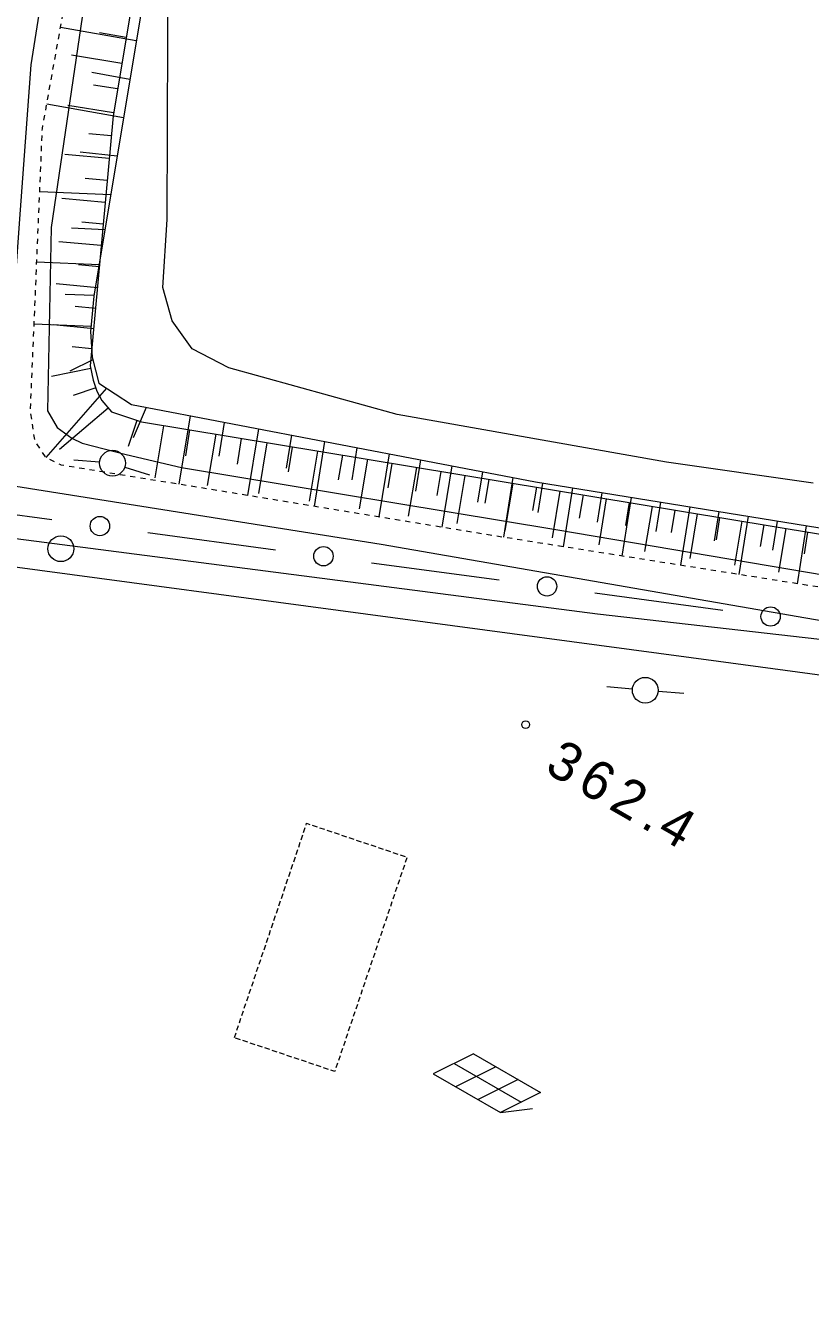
# Model space of a CAD drawing. Header units: millimetres. Extents: x -256476 to 341554, y -216330 to 457415.
# Drawn here: x -89059 to -58647, y 320832 to 370672 of the extents above; entities that cross this region are included whole.
import ezdxf

# ---------------------------------------------------------------- set-up
doc = ezdxf.new("R2010")
doc.units = ezdxf.units.MM
doc.header["$LTSCALE"] = 400
doc.linetypes.add('53003', pattern=[0.75, 0.5, -0.25])
doc.linetypes.add('561019', pattern=[1, 0.5, -0.5])
for name, color, linetype, lineweight in [('D-BGD', 7, 'Continuous', 13), ('D-BGD-数値図化', 7, 'Continuous', 13), ('●予備設計_LP横断', 7, 'Continuous', 13)]:
    doc.layers.add(name, color=color, linetype=linetype, lineweight=lineweight)
doc.styles.add('Style-WORKING', font='WORKING.shx')
doc.linetypes.add('56130', pattern='A,1,-0.375,[44,dgnlstyle-dm500.shx,S=0.0012,R=0,X=0,Y=0],-0.375', length=1.75)

# ---------------------------------------------------------------- blocks, each defined once
blk = doc.blocks.new('M4142_7')
at = {"layer": '●予備設計_LP横断', "linetype": 'Continuous', "lineweight": 15}
for p, q in [((0.451, 0.215), (1.354, 0.646)), ((-0.455, -0.208), (-1.364, -0.625))]:
    blk.add_line(p, q, dxfattribs=at)
blk.add_circle((0, 0), 0.5, dxfattribs=at)
blk = doc.blocks.new('M4142')
at = {"layer": 'D-BGD-数値図化', "linetype": 'Continuous', "lineweight": 15}
blk.add_circle((0, 0), 0.5, dxfattribs=at)
blk = doc.blocks.new('M7312')
at = {"layer": '●予備設計_LP横断', "linetype": 'Continuous', "lineweight": 20}
blk.add_circle((0, -0.001), 0.15, dxfattribs=at)
blk = doc.blocks.new('M6217')
at = {"layer": 'D-BGD-数値図化', "linetype": 'Continuous', "lineweight": 9}
for p, q in [((-1.033, 0.7), (-2, -0.75)), ((-1.033, 0.7), (1.967, 0.7)), ((-0.033, 0.7), (-1, -0.75)), ((0.967, 0.7), (0, -0.75)), ((1.967, 0.7), (1, -0.75)), ((-1.5, 0), (1.5, 0)), ((1, -0.75), (2, 0)), ((-2, -0.75), (1, -0.75))]:
    blk.add_line(p, q, dxfattribs=at)
blk = doc.blocks.new('M4142_8')
at = {"layer": '●予備設計_LP横断', "linetype": 'Continuous', "lineweight": 15}
for p, q in [((0.488, 0.108), (1.465, 0.323)), ((-0.451, -0.215), (-1.354, -0.646))]:
    blk.add_line(p, q, dxfattribs=at)
blk.add_circle((0, 0), 0.5, dxfattribs=at)

msp = doc.modelspace()

# ---------------------------------------------------------------- linework, layer by layer
at = {"layer": 'D-BGD', "linetype": 'Continuous'}
for p, q in [((-84775.6, 370080.8), (-87710.1, 370607.1)), ((-85167, 370221.4), (-86196.1, 370397.7)), ((-85338.3, 369201), (-87286.1, 369524.7)), ((-85022.9, 368591.2), (-86499.8, 368856.1)), ((-85498.4, 368220.3), (-86425.8, 368372.7)), ((-85270.2, 367101.6), (-88243.2, 367634.8)), ((-85650.8, 367292.9), (-87421.3, 367583.9)), ((-85747.3, 366402.6), (-86616.6, 366475.5)), ((-85825.2, 365524.6), (-87545.2, 365682.8)), ((-85517.5, 365611.8), (-86948.6, 365774.2)), ((-85901.8, 364669), (-86757.5, 364745.6)), ((-85764.8, 364122), (-88516.1, 364238.1)), ((-85978.4, 363813.3), (-87662.4, 363973.9)), ((-86053.7, 362980), (-86887.1, 363055.3)), ((-85990.3, 362763.7), (-87282.1, 362818.2)), ((-86129.1, 362146.7), (-87773.4, 362296)), ((-86215.8, 361405.4), (-88631.4, 361507.4)), ((-86208, 361327), (-87019, 361401)), ((-86282, 360516), (-87881.7, 360662.7)), ((-86413.8, 360212.8), (-87526.3, 360256.1)), ((-86351.1, 359713.7), (-87148.4, 359791.4)), ((-86525.1, 359009.2), (-88733, 359102.4)), ((-86423.8, 358925), (-87987.5, 359074.1)), ((-86500.2, 358150), (-87257.9, 358216.4)), ((-86535.6, 357386), (-88063.3, 357076.1)), ((-86460.2, 357719.1), (-87347.8, 357277.1)), ((-85927.7, 356615.8), (-88276.6, 353929.9)), ((-86346.5, 356631.4), (-87219.2, 356337.2)), ((-84389.8, 355874.6), (-84889.6, 354691.4)), ((-85863.5, 355846.2), (-87744.3, 354239.8)), ((-84753.4, 355369.6), (-85089.6, 354363.3)), ((-82684.3, 355547.9), (-83118.2, 352892.7)), ((-83717, 355166), (-84049.6, 353142.6)), ((-82705.3, 354999.7), (-82866.6, 353996.7)), ((-81363.1, 355294.8), (-81577.1, 353985.3)), ((-80042, 355041.7), (-80464, 352459)), ((-81693.6, 354833.4), (-82028.6, 352846)), ((-80704.2, 354668.4), (-80869.2, 353679)), ((-79714.8, 354503.4), (-80034.9, 352542)), ((-78756.8, 354795.5), (-78965, 353521.8)), ((-77471.7, 354549.3), (-77882.2, 352037.1)), ((-78725.4, 354338.4), (-78889.2, 353371.3)), ((-77753.4, 354183.4), (-78072.2, 352244.3)), ((-76786.3, 354019.6), (-76945.1, 353061.3)), ((-76221.6, 354309.9), (-76424.1, 353070.9)), ((-74971.6, 354070.4), (-75370.9, 351626.7)), ((-75814.3, 353864.6), (-76131.8, 351947.8)), ((-74869.6, 353702.2), (-75023.3, 352752.5)), ((-73911.2, 353543.5), (-74231, 351662.7)), ((-73755.6, 353837.5), (-73952.6, 352632.3)), ((-72970.1, 353394.7), (-73127.6, 352458.6)), ((-72539.7, 353604.5), (-72928.1, 351227.5)), ((-71356.9, 353377.9), (-71545.4, 352205.6)), ((-72034.1, 353237.3), (-72343.9, 351373.8)), ((-71106.7, 353084.8), (-71259.1, 352157.4)), ((-70174.1, 353151.4), (-70539.8, 350839.2)), ((-70179.3, 352932.4), (-70482.9, 351099.9)), ((-69023.2, 352939.1), (-69202.5, 351804.2)), ((-69265.5, 352776.3), (-69416.7, 351871.2)), ((-68360.5, 352625.1), (-68657.8, 350823.6)), ((-67867.8, 352752.5), (-68228.1, 350473.7)), ((-67450.4, 352482.6), (-67601.6, 351577.6)), ((-66728.9, 352568.6), (-66908.8, 351431)), ((-65590.1, 352384.7), (-65949.3, 350113.3)), ((-92992.5, 352193, 362540), (-88040.5, 351525.3, 362721)), ((-66559, 352327.8), (-66846.3, 350543.7)), ((-65662.6, 352181.6), (-65812.4, 351298.9)), ((-64779.9, 352031.8), (-65069.6, 350283.6)), ((-64455, 352201.4), (-64634.3, 351067.5)), ((-63900.8, 351895.6), (-64045.7, 351021.5)), ((-63319.9, 352018.1), (-63677.9, 349754.1)), ((-63026.7, 351750.7), (-63311.5, 350011.2)), ((-62188.5, 351835.4), (-62367.2, 350705.2)), ((-62166.3, 351602.2), (-62301.2, 350745.4)), ((-61300.9, 351462.3), (-61579.3, 349753.8)), ((-61057.1, 351652.6), (-61413.9, 349396)), ((-59929.3, 351470.5), (-60107.5, 350344.1)), ((-84326.4, 351023.7, 362857), (-79374.4, 350356, 363038)), ((-60449.1, 351318.7), (-60587.7, 350475.6)), ((-59597.4, 351175.1), (-59874.5, 349489)), ((-58801.6, 351288.4), (-59157.3, 349039.2)), ((-58754.3, 351036.5), (-58887.9, 350202.1)), ((-75661.2, 349854.9, 363173), (-70709.2, 349187.3, 363354)), ((-66995.1, 348685.6, 363490), (-62043.1, 348018, 363671))]:
    msp.add_line(p, q, dxfattribs=at)
at = {"layer": 'D-BGD', "linetype": '56130', "flags": 128}
for points in [[(37213.4, 394443.2), (36067.6, 394590.9), (22642.7, 397054.9), (11989, 398918), (-639.9, 401404.4), (-21295.3, 405366), (-40039.8, 408747.1), (-46058.7, 410135.2), (-49599.9, 410951.6), (-57564.2, 412888.2), (-58714.2, 413119), (-71794.8, 416079.6), (-80496.8, 418049.2), (-83117, 402932), (-87752.4, 376208.2), (-88863.2, 369151), (-89268.9, 363532.8), (-89752.3, 356848.6), (-90010, 352985), (-90015, 352914.1), (-75280.4, 350571.5), (-56286.5, 347281.2), (-49763.7, 346240), (-36795.7, 344169), (-21823.7, 342273.5), (-6364.9, 340012.9), (-405.3, 339045.2), (6832.2, 337860.9), (15104, 336513.4), (27132, 334633.1), (37649.9, 333199.9), (53914.8, 331219.9), (60661.4, 330546)], [(58379.4, 270147.9), (58449, 271876.1), (58524, 273760.4), (58599.8, 275644.2), (58623, 276228.3), (59574, 328923.1), (49789.3, 330293.6), (36341, 332177.1), (19682.4, 334096.2), (-5354.5, 337434.4), (-25947.3, 340415.3), (-46226.4, 343867.6), (-62203.3, 346023.5), (-89574.2, 349699.8), (-98069.4, 324169.3), (-102805, 308488.3), (-104165.4, 302561.9), (-104201.4, 296038), (-103433.3, 288825.8), (-102724.3, 286188.7), (-102016.5, 284207.4), (-100972, 282338.2), (-100060.3, 280852.2), (-98736, 279451.9), (-97065, 278072.8), (-95137.5, 277045.6), (-93131.2, 276025), (-91349.2, 275292.5), (-76513, 271437), (-75280.4, 271117.2), (-62189.2, 268092.8), (-46835.3, 263980.2), (-40178.3, 262149.1), (-39807.8, 261886.5), (-35673.6, 258963.4), (-18684.4, 253698.5), (-13172.4, 251374.4), (-6970.6, 247415), (1141.4, 242107.4), (6161.8, 239431.5), (9973.1, 237712.5), (12830.5, 236422.9), (15143.4, 235520.3), (17293, 234815.2), (21388.1, 233471.7), (30968.2, 231749.3), (41187.5, 229710.3), (57298.8, 226530.2), (57430, 234060.5), (57852.6, 258190.9), (57924, 258941.1), (58094.5, 260726.6), (58264.6, 262513.5), (58420.5, 264147.2)]]:
    msp.add_lwpolyline(points, dxfattribs=at)
at = {"layer": 'D-BGD', "linetype": '561019', "flags": 128}
msp.add_lwpolyline([(8612.4, 341090.3), (8399.8, 339984.1), (8256.4, 339234.9), (-4069.2, 340850.2), (-29590.4, 344642.1), (-49525.1, 347515.9), (-70926.3, 350900.4), (-87686.9, 353639.3), (-87703, 353647.4), (-88276.6, 353929.9), (-88701.7, 354576.8), (-88874.4, 355753.3), (-88412.6, 366690.1), (-84658.4, 387622.7), (-80197.7, 416157.5), (-79753.7, 416560.9), (-78400.7, 416663.2), (-71176.3, 415213.1), (-57650.5, 412497.2), (-49694.1, 410562.9), (-50114.4, 409281.9), (-50216.2, 408972.4)], dxfattribs=at)
at = {"layer": 'D-BGD', "linetype": 'Continuous', "flags": 128}
for points, elevation in [([(-58530.4, 352939), (-64223.1, 353748.7), (-74665.4, 355596.4), (-81180.2, 357408.1), (-82602.5, 358140.3), (-83384.5, 359229.9), (-83747.8, 360518.3), (-83581.9, 363164.7), (-83507.1, 380870.8), (-80070.1, 404478.3), (-78753.8, 410964.1), (-78580.4, 411295.8), (-78230.9, 412624.3), (-77638.5, 414114.4), (-77240, 414659.2), (-76865.1, 414803.6), (-75881.9, 414702.1), (-61101.5, 412067.9), (-48719.6, 409294.5)], 363000), ([(-86085.9, 376364.5), (-88067.2, 362844.3), (-88209.2, 355736.6), (-87836.1, 355095.4), (-87272.3, 354683.7), (-86876.1, 354494), (-85164.1, 354053.1), (-83025.3, 353540), (-68512.6, 351140.4), (-55016, 348847.4)], 362000), ([(-49771.4, 345913.5), (-66894.4, 347859.5), (-90148.7, 350867.5), (-91372, 350029.6), (-92162.5, 348576.2), (-93145.8, 345908.4), (-99114.1, 325333.8), (-105719.9, 300634.1), (-105595.3, 299524.4), (-105526.3, 298159.5), (-105359.2, 295663.1), (-105007.4, 291926.8), (-104685.4, 289798.1), (-104379.3, 287780.2)], 362000)]:
    msp.add_lwpolyline(points, dxfattribs=dict(at, elevation=elevation))
msp.add_lwpolyline([(-50216.2, 408972.4), (-62251.1, 411635.3), (-66205.1, 412510.1), (-73116.4, 413880.7), (-75432.3, 414406.8), (-76505.8, 414473.7), (-77034.1, 414401.3), (-77448.3, 414003.9), (-77765.9, 412847.3), (-78515.2, 408379.3), (-79500.6, 402507.3), (-81353.2, 389506.1), (-83788, 376029.8), (-86418.1, 360187), (-86542.4, 358819), (-86485.8, 357819.9), (-86230.2, 356813.7), (-84961.8, 355984.2), (-69296.5, 352983.2), (-45177.1, 349088.2)], dxfattribs=at)
at = {"layer": 'D-BGD', "linetype": 'Continuous'}
msp.add_polyline3d([(-42357.3, 407795.4, 364010), (-76785.4, 413778.5, 364150), (-77235.8, 413737.5, 363940), (-77734.6, 413632.1, 363940), (-77985.1, 413176.3, 363930), (-81722.2, 390802.4, 363870), (-85670.9, 367177.6, 363800), (-86561.4, 357481.6, 363920), (-86449.9, 356933, 363910), (-86304.7, 356503.5, 363900), (-86110.9, 356138.4, 363900), (-85737.4, 355704.5, 363890), (-84568.7, 355309.6, 363880), (-54814.1, 350386.5, 363980), (-27039.8, 346151.9, 364100), (-86.4, 341973.9, 364310), (2353.6, 342566.8, 364760), (8791.8, 341888, 364830)], dxfattribs=at)
for centre in [(-86183.6, 351274.5, 362788.8), (-77517.9, 350105.5, 363105.4), (-68852.1, 348936.5, 363422), (-60186.3, 347767.6, 363738.7)]:
    msp.add_circle(centre, 375, dxfattribs=at)
at = {"layer": 'D-BGD', "linetype": '53003'}
msp.add_3dface([(-80970.4, 331440.2), (-78169.2, 339750.7), (-74279.1, 338439.7), (-77079.4, 330128.6)], dxfattribs=at)

# ---------------------------------------------------------------- block references
at = {"layer": 'D-BGD', "linetype": 'Continuous', "lineweight": 15, "xscale": 1000, "yscale": 1000, "zscale": 1000, "rotation": 330.1091246385173}
for name, p in [('M4142_8', (-85696.2, 353711.3)), ('M4142', (-87696.2, 350396.6)), ('M4142_7', (-65045.1, 344908.4))]:
    msp.add_blockref(name, p, dxfattribs=at)
at = {"layer": 'D-BGD', "linetype": 'Continuous', "lineweight": 20, "xscale": 1000, "yscale": 1000, "zscale": 1000, "rotation": 330.1091246385173}
msp.add_blockref('M7312', (-69681.4, 343576.8, 362418), dxfattribs=at)
at = {"layer": 'D-BGD', "linetype": 'Continuous', "lineweight": 9, "xscale": 1000, "yscale": 1000, "zscale": 1000, "rotation": 330.1091246385173}
msp.add_blockref('M6217', (-71152.9, 329688.1), dxfattribs=at)

# ---------------------------------------------------------------- texts
at = {"layer": 'D-BGD', "linetype": 'Continuous', "insert": (-69001.9, 341749, 362418), "char_height": 1500, "attachment_point": 7, "rotation": 330.10912, "line_spacing_factor": 0.722892, "style": 'Style-WORKING'}
msp.add_mtext('\\T1.281;362.4', dxfattribs=at)

doc.saveas('drawing.dxf')
